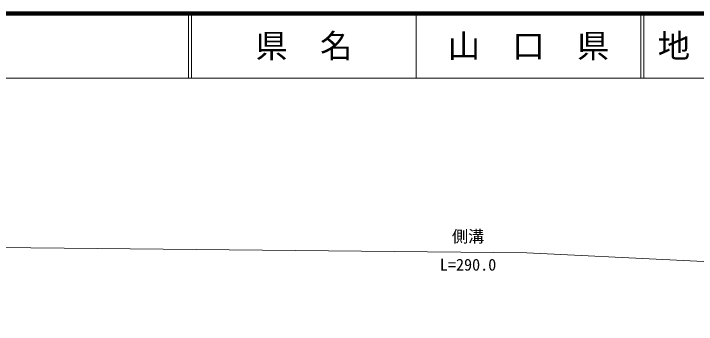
# Model space of a CAD drawing. Units: millimetres, scale not verified. Extents: x 40000 to 680000, y 20000 to 380000.
# Drawn here: x 270711 to 376352, y 331863 to 380000 of the extents above; entities that cross this region are included whole.
import ezdxf
from ezdxf.enums import TextEntityAlignment as Align

# ---------------------------------------------------------------- set-up
doc = ezdxf.new("R2010")
doc.units = ezdxf.units.MM
doc.header["$LTSCALE"] = 1000
for name, color, linetype, lineweight in [('M-STR-HTXT', 7, 'Continuous', 13), ('M-TTL', 2, 'Continuous', 140), ('M-TTL-LINE', 7, 'Continuous', 18)]:
    doc.layers.add(name, color=color, linetype=linetype, lineweight=lineweight)
doc.layers.add('M-TTL-TXT', color=7, linetype='Continuous')
doc.styles.add('@ＭＳ ゴシック', font='')
doc.styles.add('ＭＳ ゴシック', font='')
doc.styles.get('@ＭＳ ゴシック').set_extended_font_data('@MS Gothic')
doc.styles.get('ＭＳ ゴシック').set_extended_font_data('MS Gothic')

msp = doc.modelspace()

# ---------------------------------------------------------------- linework, layer by layer
at = {"layer": 'M-STR-HTXT'}
msp.add_lwpolyline([(497049, 331863), (419610, 339518), (350140, 342929), (263119, 343809)], dxfattribs=at)
at = {"layer": 'M-TTL'}
msp.add_line((680000, 380000), (40000, 380000), dxfattribs=at)
at = {"layer": 'M-TTL-LINE'}
for p, q in [((297750, 380000), (297750, 370000)), ((298250, 380000), (298250, 370000)), ((333000, 380000), (333000, 370000)), ((367750, 380000), (367750, 370000)), ((368250, 380000), (368250, 370000)), ((40000, 370000), (680000, 370000))]:
    msp.add_line(p, q, dxfattribs=at)

# ---------------------------------------------------------------- texts
at = {"layer": 'M-STR-HTXT', "style": 'ＭＳ ゴシック'}
msp.add_text('側溝', height=1833, dxfattribs=at).set_placement((341027, 344021), align=Align.BOTTOM_CENTER)
at = {"layer": 'M-STR-HTXT', "style": '@ＭＳ ゴシック'}
msp.add_text('L=290.0', height=1833, dxfattribs=at).set_placement((341027, 342021), align=Align.TOP_CENTER)
at = {"layer": 'M-TTL-TXT', "style": 'ＭＳ ゴシック'}
for s, p in [('県\u3000名', (315625, 375000)), ('山\u3000口\u3000県', (350375, 375000))]:
    msp.add_text(s, height=3666, dxfattribs=at).set_placement(p, align=Align.MIDDLE_CENTER)
msp.add_text('地 名', height=3666, dxfattribs=at).set_placement((370380, 375000), align=Align.MIDDLE_LEFT)

doc.saveas('drawing.dxf')
